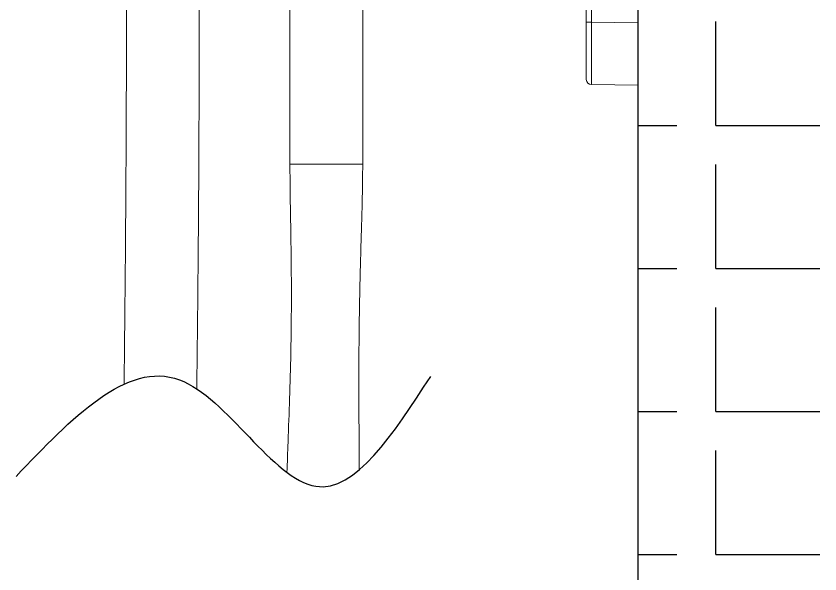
# Model space of a CAD drawing. Extents: x 3627 to 4221, y 1255 to 1675.
# Drawn here: x 4025.98 to 4056.9, y 1349.57 to 1371.02 of the extents above; entities that cross this region are included whole.
import ezdxf

# ---------------------------------------------------------------- set-up
doc = ezdxf.new("R2010")
doc.units = 0
doc.header["$LTSCALE"] = 7
doc.header["$MEASUREMENT"] = 0
doc.layers.get('0').update_dxf_attribs({"color": 2, "linetype": 'CONTINUOUS'})
doc.layers.add('HT', color=3, linetype='CONTINUOUS')

msp = doc.modelspace()

# ---------------------------------------------------------------- linework, layer by layer
at = {"color": 7, "linetype": 'Continuous', "lineweight": 15}
for p, q in [((4047.914, 1370.784), (4047.914, 1373.844)), ((4048.112, 1373.844), (4048.112, 1370.784)), ((4049.914, 1373.822), (4049.914, 1370.76)), ((4036.515, 1371.317), (4036.515, 1365.317)), ((4039.315, 1365.317), (4039.315, 1371.317)), ((4047.914, 1368.584), (4047.914, 1370.784)), ((4048.112, 1370.784), (4047.914, 1370.784)), ((4048.112, 1370.784), (4049.914, 1370.76)), ((4049.914, 1370.76), (4049.914, 1368.36)), ((4049.914, 1368.36), (4048.112, 1368.384))]:
    msp.add_line(p, q, dxfattribs=at)
at = {"color": 8, "linetype": 'Continuous', "lineweight": 15}
for p, q in [((4036.515, 1365.317), (4038.451, 1365.317)), ((4038.451, 1365.317), (4039.315, 1365.317))]:
    msp.add_line(p, q, dxfattribs=at)
at = {"color": 7, "linetype": 'Continuous', "lineweight": 15}
msp.add_arc((4048.114, 1368.584), 0.2, 180, 269.25, dxfattribs=at)
msp.add_ellipse((4048.114, 1370.784), major_axis=(0.003, 2.4), ratio=0.001091, start_param=1.570955, end_param=3.14158, dxfattribs=at)
for points, knots in [([(4030.226, 1371.517), (4030.225, 1370.349), (4030.223, 1368.078), (4030.207, 1364.767), (4030.185, 1361.644), (4030.159, 1359.031), (4030.141, 1357.458), (4030.133, 1356.864)], [0, 0, 0, 0, 0.01657984, 0.03223886, 0.04701063, 0.0609269, 0.06936534, 0.06936534, 0.06936534, 0.06936534]), ([(4032.93, 1356.681), (4032.933, 1356.887), (4032.954, 1358.593), (4032.988, 1361.879), (4033.019, 1366.619), (4033.023, 1369.858), (4033.026, 1371.517)], [0.8588393, 0.8588393, 0.8588393, 0.8588393, 0.8647199, 0.9075974, 0.9526606, 1, 1, 1, 1]), ([(4036.515, 1365.317), (4036.517, 1364.916), (4036.522, 1364.143), (4036.543, 1363.04), (4036.558, 1362.065), (4036.567, 1361.254), (4036.571, 1360.606), (4036.571, 1359.88), (4036.565, 1359.042), (4036.545, 1357.792), (4036.504, 1356.334), (4036.448, 1354.807), (4036.413, 1353.858), (4036.398, 1353.468)], [0, 0, 0, 0, 0.0128507, 0.024798, 0.0353449, 0.0441011, 0.0507738, 0.0561084, 0.0673629, 0.0776363, 0.0961831, 0.1141094, 0.1266266, 0.1266266, 0.1266266, 0.1266266]), ([(4039.177, 1353.566), (4039.177, 1353.784), (4039.175, 1354.216), (4039.173, 1354.841), (4039.171, 1355.419), (4039.169, 1355.932), (4039.167, 1356.41), (4039.167, 1356.926), (4039.167, 1357.548), (4039.17, 1358.283), (4039.178, 1359.044), (4039.187, 1359.702), (4039.199, 1360.318), (4039.214, 1360.996), (4039.237, 1361.873), (4039.267, 1362.915), (4039.303, 1364.083), (4039.311, 1364.897), (4039.315, 1365.317)], [0.94430866, 0.94430866, 0.94430866, 0.94430866, 0.94740362, 0.95046356, 0.95320307, 0.95563274, 0.95776268, 0.96000123, 0.96296148, 0.96660547, 0.97045312, 0.97377187, 0.97596179, 0.97921403, 0.98342013, 0.98842725, 0.99403522, 1, 1, 1, 1])]:
    msp.add_open_spline(points, degree=3, knots=knots, dxfattribs=at)
msp.add_spline([(4025.98, 1353.318), (4032.26, 1357.032), (4037.51, 1352.934), (4041.93, 1357.16)], degree=3)
at = {"layer": 'HT', "ltscale": 0.5}
for p, q in [((4049.914, 1281.848), (4049.914, 1631.848)), ((4052.902, 1366.815), (4052.902, 1370.815)), ((4049.914, 1366.815), (4051.402, 1366.815)), ((4052.902, 1366.815), (4056.902, 1366.815)), ((4052.902, 1361.315), (4052.902, 1365.315)), ((4049.914, 1361.315), (4051.402, 1361.315)), ((4052.902, 1361.315), (4056.902, 1361.315)), ((4052.902, 1355.815), (4052.902, 1359.815)), ((4049.914, 1355.815), (4051.402, 1355.815)), ((4052.902, 1355.815), (4056.902, 1355.815)), ((4052.902, 1350.315), (4052.902, 1354.315)), ((4049.914, 1350.315), (4051.402, 1350.315)), ((4052.902, 1350.315), (4056.902, 1350.315))]:
    msp.add_line(p, q, dxfattribs=at)

doc.saveas('drawing.dxf')
